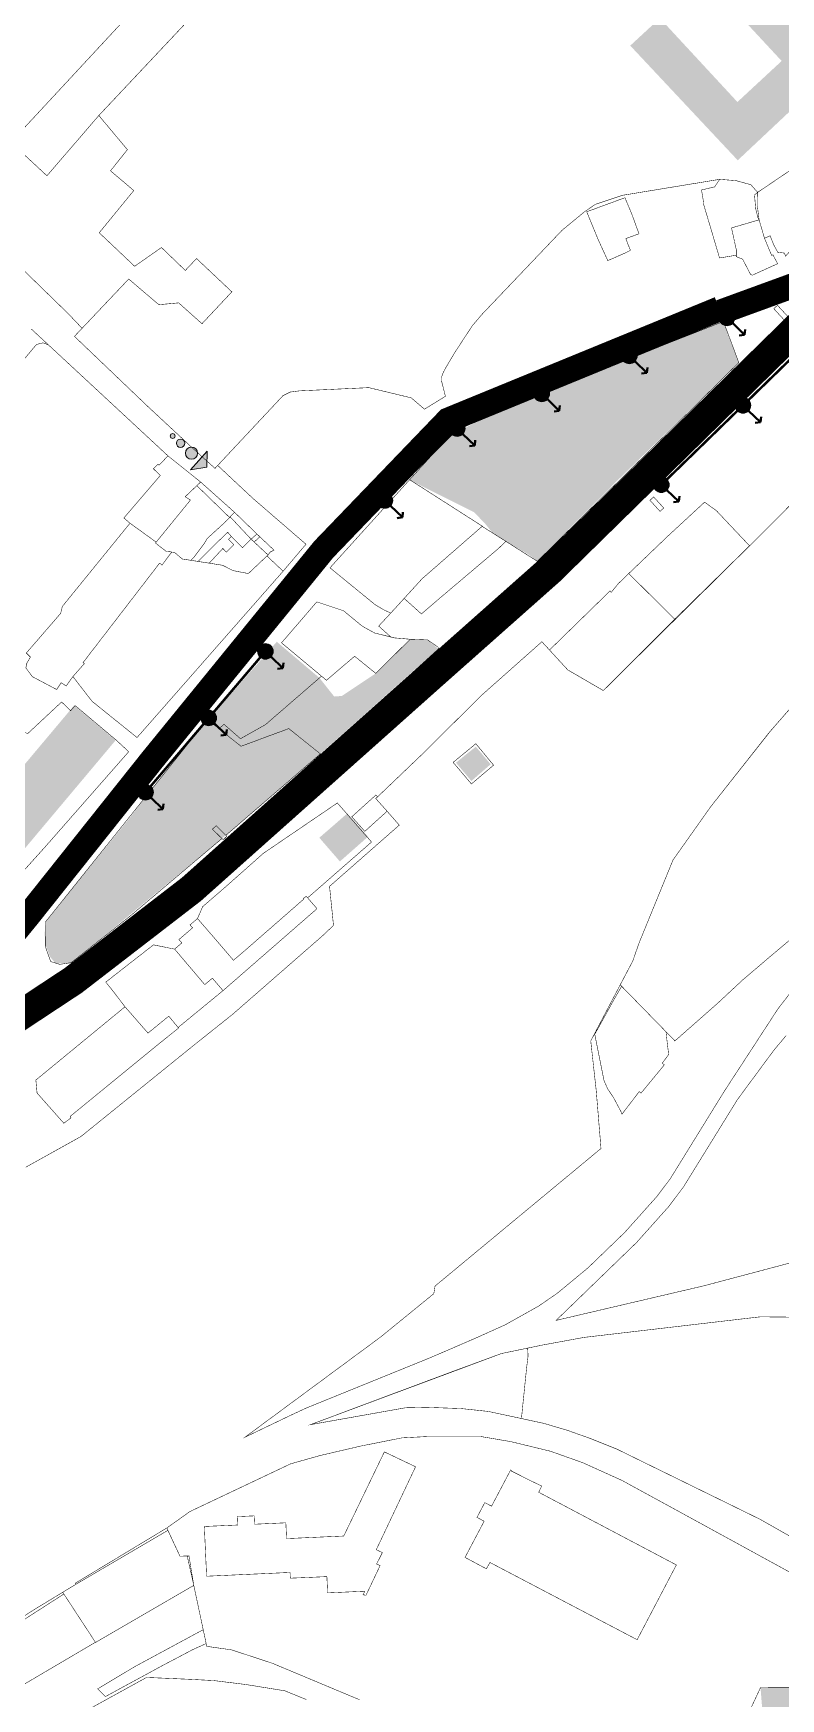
# Model space of a CAD drawing. Header units: millimetres. Extents: x 21689 to 31331, y 37531 to 43751.
# Drawn here: x 24618 to 24917, y 40316 to 40981 of the extents above; entities that cross this region are included whole.
import ezdxf

# ---------------------------------------------------------------- set-up
doc = ezdxf.new("R2010")
doc.units = ezdxf.units.MM
doc.layers.add('0.15 - Видовые раскрытия', color=22, linetype='Continuous', lineweight=9)
doc.layers.add('CONTUR', color=150, linetype='Continuous', lineweight=9)
doc.layers.add('00 Дороги', color=252, linetype='Continuous', lineweight=9, transparency=0.2)
doc.layers.add('24. ценная дореволюц постройка', color=192, linetype='Continuous', lineweight=13, transparency=0.4)
doc.layers.add('00 Парки и скверы', color=114, linetype='Continuous', lineweight=9, true_color=0x00a945, transparency=0.5)
doc.layers.add('00 Природный ландшафт', color=81, linetype='Continuous', lineweight=9, true_color=0xa9da90, transparency=0.4)
doc.layers.add('25. ценная историческая застройка сов пер', color=92, linetype='Continuous', lineweight=0, true_color=0x19df16)
doc.linetypes.add('474_2', pattern='A,1,-0.5,[222,geobl2.shx,S=0.1,R=0,X=0,Y=0],-0.5,3', length=5)

# ---------------------------------------------------------------- blocks, each defined once
blk = doc.blocks.new('участки все')
at = {"layer": 'CONTUR', "const_width": 0.2}
for points in [[(2040.99, 3076.94), (2026.32, 3060.16), (2002.03, 3029.42), (1987.01, 3008.18), (1973.52, 2975.21), (1970.94, 2967.82), (1954.16, 2935.91), (1956.36, 2915.94), (1958.25, 2892.94), (1891.99, 2837.99), (1891.49, 2834.95), (1870.25, 2817.64), (1816.13, 2777.65), (1834.48, 2786.45), (1840.67, 2789.32), (1890.32, 2809.48), (1908.51, 2817.34), (1919.93, 2822.48), (1933.22, 2829.92), (1940.71, 2835.05), (1953.09, 2845.29), (1967.78, 2859.47), (1974.62, 2867.12), (1977.82, 2870.7), (1980.57, 2873.78), (1985.96, 2880.94), (2007.57, 2915.93), (2028.8, 2948.55), (2036.96, 2959.19)], [(2032.19, 2938.05), (2027.35, 2932.28), (2012.79, 2912.57), (1991.08, 2877.42), (1985.34, 2869.8), (1972.41, 2855.34), (1940.32, 2824.28), (1999.4, 2838.11), (2018.62, 2843.21), (2034.87, 2847.52)], [(2041.38, 2825.51), (2021.88, 2825.71), (2016.09, 2825.04), (1951.42, 2817.48), (1934.99, 2814.46), (1918.52, 2811.05), (1898.52, 2803.69), (1842.25, 2782.65), (1880.15, 2789.38), (1888.49, 2789.57), (1902.5, 2789.06), (1913.25, 2787.92), (1935.35, 2783.18), (1944.86, 2780.36), (1953.72, 2777.22), (1964.54, 2772.89), (2003.5, 2753.8), (2021.89, 2744.78), (2026.7, 2742.04), (2033.64, 2738.1)], [(2054.13, 2712.47), (2023.76, 2729.12), (2001.13, 2741.51), (1966.63, 2760.37), (1950.95, 2767.45), (1938.1, 2772.02), (1922.26, 2775.86), (1910.14, 2777.92), (1889.56, 2777.92), (1878.84, 2777.37), (1862.61, 2774.15), (1846.32, 2770.37), (1834.36, 2767.01), (1794.12, 2747.94), (1784.95, 2741.41), (1754.34, 2722.94), (1748.36, 2719.31), (1748.6, 2718.89), (1732.4, 2709.06), (1701.36, 2689.29), (1692.49, 2683.07), (1688.44, 2680.36), (1690.87, 2675.93), (1674.9, 2655.25)], [(1728.57, 2885.47), (1750.62, 2897.74), (1795.83, 2934.32), (1811.1, 2946.48), (1846.92, 2977.78), (1851.44, 2982.04), (1849.86, 2997.64), (1877.7, 3022.1), (1872.85, 3027.66), (1868.3, 3032.72), (1869.04, 3033.39), (1886.26, 3049.85), (1910.76, 3074.14), (1934.65, 3095.35), (1945, 3084.09), (1959.2, 3075.84), (2020.15, 3136.19), (2058.41, 3174.64)], [(2036.96, 2959.19), (2028.8, 2948.55), (2007.57, 2915.93), (1985.96, 2880.94), (1980.57, 2873.78), (1967.78, 2859.47), (1953.09, 2845.29), (1940.71, 2835.05), (1933.22, 2829.92), (1919.93, 2822.48), (1908.51, 2817.34), (1890.32, 2809.48), (1840.67, 2789.32), (1834.48, 2786.45), (1816.13, 2777.65), (1870.25, 2817.64), (1891.49, 2834.95), (1891.99, 2837.99), (1958.25, 2892.94), (1956.36, 2915.94), (1954.16, 2935.91), (1965.93, 2958.3), (1966.5, 2957.73), (1963.93, 2953.32), (1955.77, 2938.56), (1959.45, 2920.12), (1960.94, 2916.71), (1963.2, 2913.37), (1966.17, 2907.81), (1966.64, 2906.64), (1973.5, 2915.67), (1974.24, 2915.05), (1983.54, 2926.35), (1982.73, 2927.02), (1985.27, 2930.49), (1984.74, 2934.82), (1984.21, 2939.57), (1987.77, 2935.91), (2004.62, 2950.76), (2014.83, 2960.26), (2025.43, 2969.3), (2046.63, 2987.14)], [(1810, 3361.13), (1757.73, 3305.53), (1769.14, 3291.9), (1762.4, 3283.44), (1771.69, 3275.57), (1757.9, 3258.7), (1772.04, 3245.31), (1782.74, 3252.81), (1792.26, 3243.65), (1796.75, 3248.4), (1810.86, 3235.1), (1798.92, 3222.37), (1789.62, 3230.7), (1781.7, 3229.97), (1769.67, 3240.23), (1748, 3217.32), (1777.28, 3189.33), (1795.37, 3172.5), (1804.12, 3164.6), (1810.06, 3170.96), (1831.27, 3193.63), (1834.16, 3195.07), (1837.78, 3195.55), (1865.54, 3196.84), (1882.47, 3192.76), (1887.78, 3188.24), (1896.12, 3193.38), (1894.58, 3199.5), (1894.53, 3200.9), (1895.3, 3202.97), (1896.38, 3204.97), (1899.97, 3211.04), (1906.97, 3221.7), (1910.68, 3226.05), (1942.69, 3259.68), (1951.75, 3267.15), (1956.03, 3270.06), (1966.75, 3273.65), (2005.65, 3280.04), (2012.19, 3279.52), (2018.1, 3277.88), (2020.81, 3274.84), (2033.8, 3283.62)], [(2034.87, 2847.52), (2018.62, 2843.21), (1999.4, 2838.11), (1986.61, 2835.12), (1940.32, 2824.28), (1950.95, 2834.56), (1972.41, 2855.34), (1985.34, 2869.8), (1991.08, 2877.42), (2012.79, 2912.57), (2027.35, 2932.28), (2032.19, 2938.05)], [(1788.31, 3365.68), (1722.62, 3294.85), (1715.56, 3298.36), (1694.07, 3275.68), (1689.92, 3277.32), (1676.65, 3290.2), (1678.03, 3291.77), (1655.68, 3312.36), (1654.13, 3310.72), (1649.21, 3313.43), (1641.63, 3320.55), (1639.51, 3323.53), (1638.63, 3326.73), (1636.09, 3329.29), (1658.55, 3353.46)], [(1716.47, 3254.66), (1743.7, 3228.15), (1745.21, 3226.72), (1751.05, 3220.54), (1748, 3217.32), (1777.28, 3189.33), (1795.37, 3172.5), (1804.12, 3164.6), (1805.21, 3165.75), (1813.84, 3157.67), (1819.26, 3152.61), (1840.45, 3134.29), (1831.32, 3123.52), (1824.87, 3129.61), (1825.3, 3130.02), (1826.16, 3131.17), (1827.69, 3131.91), (1822.04, 3137.26), (1820.87, 3138.37), (1811.89, 3147.08), (1798.4, 3159.13), (1785.34, 3169.59), (1737.58, 3213.95), (1730.74, 3220.28)], [(1728.79, 3090.84), (1742.52, 3106.71), (1743.15, 3109.43), (1747.67, 3115), (1770.18, 3142.69), (1767.74, 3144.79), (1782.27, 3161.74), (1779.52, 3164.45), (1781.31, 3166.27), (1781.8, 3165.87), (1785.34, 3169.59), (1737.58, 3213.95), (1735.44, 3214.74), (1732.83, 3214.08), (1693.14, 3166.55)], [(2046.63, 2987.14), (2025.43, 2969.3), (2014.83, 2960.26), (2004.62, 2950.76), (1987.77, 2935.91), (1984.21, 2939.57), (1966.5, 2957.73), (1965.93, 2958.3), (1970.94, 2967.82), (1973.52, 2975.21), (1987.01, 3008.18), (2002.03, 3029.42), (2025.21, 3058.85), (2040.99, 3076.94)], [(2033.64, 2738.1), (2026.7, 2742.04), (2021.89, 2744.78), (2003.5, 2753.8), (1964.54, 2772.89), (1953.72, 2777.22), (1944.86, 2780.36), (1935.35, 2783.18), (1926.48, 2785.09), (1926.86, 2788.73), (1928.49, 2804.8), (1929.13, 2810.07), (1928.97, 2813.21), (1934.99, 2814.46), (1951.42, 2817.48), (2016.09, 2825.04), (2021.88, 2825.71), (2041.38, 2825.51)], [(2042.01, 2677.57), (2021.96, 2677.63), (2009.39, 2650.7)], [(1861.82, 2672.77), (1827.05, 2687.32), (1810.72, 2692.69), (1800.84, 2694.09), (1795.64, 2718.44), (1795.61, 2718.67), (1793.73, 2730.17), (1793.03, 2730.16), (1790.11, 2730.13), (1785.4, 2740.27), (1784.95, 2741.41), (1794.12, 2747.94), (1834.36, 2767.01), (1846.32, 2770.37), (1846.32, 2770.37), (1862.61, 2774.15), (1878.84, 2777.37), (1889.56, 2777.92), (1910.14, 2777.92), (1922.26, 2775.86), (1938.1, 2772.02), (1950.95, 2767.45), (1966.63, 2760.37), (2001.13, 2741.51), (2023.76, 2729.12), (2054.13, 2712.47)], [(1732.47, 2657.27), (1776.79, 2681.67), (1776.79, 2681.67), (1780.86, 2681.5), (1794.66, 2680.9), (1803.66, 2680.42), (1816.35, 2678.86), (1831.98, 2676.34), (1840.65, 2672.82)]]:
    blk.add_lwpolyline(points, dxfattribs=at)
for points in [[(1722.62, 3294.85), (1788.32, 3365.68), (1791.42, 3369.19), (1794.64, 3365.48), (1803.56, 3373.32), (1799.12, 3379.4), (1803.67, 3383.43), (1815.84, 3366.49), (1810.01, 3361.12), (1757.73, 3305.52), (1737.01, 3281.46), (1722.62, 3294.85)], [(2012.26, 3252.05), (2010.36, 3260.64), (2021.39, 3263.86), (2020.88, 3264.78), (2020.02, 3268.35), (2019.55, 3273.79), (2020.81, 3274.84), (2018.1, 3277.88), (2012.19, 3279.52), (2005.65, 3280.04), (2003.65, 3277.03), (1998.38, 3275.8), (1999.01, 3272.14), (1999.27, 3269.92), (2003.42, 3255.98), (2004.97, 3250.72), (2005.58, 3248.64), (2012.26, 3249.72), (2012.26, 3252.05)], [(2021.39, 3263.86), (2023.54, 3256.49), (2025.79, 3257.5), (2027.21, 3253.9), (2028.84, 3250.92), (2031.49, 3250.57), (2031.96, 3249.32), (2033.93, 3251.65), (2041.89, 3255.3), (2040.24, 3258.99), (2044.34, 3263.09), (2042.33, 3265.78), (2039.67, 3271.23), (2034.66, 3277.81), (2036.67, 3279.58), (2033.8, 3283.62), (2020.81, 3274.84), (2020.71, 3269.24), (2021.39, 3263.86)], [(1952.55, 3267.09), (1957.01, 3256.25), (1960.96, 3247.57), (1968.04, 3250.68), (1970.04, 3251.68), (1969.07, 3254), (1968.17, 3256.39), (1973.43, 3258.28), (1970.47, 3266.39), (1967.81, 3272.69), (1952.55, 3267.09)], [(2021.39, 3263.86), (2023.54, 3256.49), (2026.38, 3249.68), (2026.92, 3249.84), (2028.79, 3246.35), (2018.69, 3241.75), (2017.99, 3242.03), (2014.82, 3248.13), (2012.26, 3249.17), (2012.26, 3252.05), (2010.36, 3260.64), (2021.39, 3263.86)], [(2027.25, 3228.37), (2028.73, 3229.72), (2032.79, 3225.31), (2031.31, 3223.95), (2027.25, 3228.37)], [(1881.85, 3160.07), (1910.86, 3141.5), (1910.8, 3141.44), (1911.43, 3141.03), (1919.75, 3135.78), (1932.82, 3127.49), (2013.28, 3206.83), (2008.63, 3219.31), (2007.69, 3221.82), (2007.15, 3223.26), (1910.96, 3185.5), (1897.33, 3177.13), (1881.67, 3159.87), (1881.68, 3159.87), (1881.85, 3160.07)], [(1770.18, 3142.69), (1767.74, 3144.79), (1782.27, 3161.74), (1779.52, 3164.45), (1781.31, 3166.27), (1781.8, 3165.87), (1785.34, 3169.59), (1798.4, 3159.13), (1792.23, 3153.28), (1794.32, 3151.94), (1780.63, 3135.13), (1770.18, 3142.69)], [(1850.04, 3124.87), (1881.85, 3160.07), (1910.86, 3141.5), (1886.81, 3120.5), (1874.32, 3106.8), (1871.52, 3108.09), (1868.06, 3110.15), (1850.04, 3124.87)], [(1792.23, 3153.28), (1796.87, 3157.69), (1809.93, 3144.98), (1808.36, 3143.29), (1801, 3136.58), (1799.95, 3134.77), (1795.68, 3129.08), (1794.47, 3127.87), (1791.05, 3128.41), (1788.13, 3130.88), (1786.74, 3131.05), (1786.67, 3131.26), (1784.65, 3131.42), (1780.34, 3134.79), (1780.63, 3135.13), (1794.32, 3151.94), (1792.23, 3153.28)], [(1981.83, 3147.42), (1983.31, 3148.75), (1979.27, 3153.19), (1977.8, 3151.85), (1981.83, 3147.42)], [(1810.18, 3145.25), (1810.41, 3145.49), (1811.89, 3147.08), (1820.87, 3138.37), (1818.52, 3136.33), (1810.18, 3145.25)], [(1999.62, 3151.1), (1985.05, 3137.64), (1969.33, 3122.58), (1973.66, 3118.3), (1987.68, 3104.37), (2017.56, 3133.66), (2004.35, 3147.68), (1999.62, 3151.1)], [(1770.18, 3142.69), (1780.63, 3135.13), (1780.34, 3134.79), (1784.65, 3131.42), (1786.67, 3131.26), (1786.74, 3131.05), (1782.97, 3125.99), (1782, 3126.74), (1751.44, 3087.03), (1751.97, 3086.63), (1747.38, 3081.44), (1744.69, 3077.69), (1742.7, 3078.96), (1740.89, 3076.26), (1731.23, 3081.38), (1728.55, 3084.99), (1728.92, 3085.98), (1728.95, 3086.66), (1730.4, 3089.23), (1728.79, 3090.84), (1742.52, 3106.71), (1743.15, 3109.43), (1747.67, 3115), (1770.18, 3142.69)], [(1794.47, 3127.87), (1795.68, 3129.08), (1799.95, 3134.77), (1801, 3136.58), (1808.36, 3143.29), (1810.18, 3145.25), (1818.52, 3136.33), (1815.06, 3132.94), (1810.65, 3137.4), (1809.21, 3139.07), (1803.64, 3133.75), (1797.4, 3127.43), (1794.47, 3127.87)], [(1910.79, 3141.44), (1886.81, 3120.5), (1879.65, 3112.65), (1886.55, 3106.46), (1893.98, 3112.84), (1917.25, 3132.54), (1920.26, 3135.45), (1911.43, 3141.03), (1910.79, 3141.44)], [(1801.81, 3126.73), (1807.25, 3132.6), (1808.67, 3131.13), (1811.63, 3134.13), (1809.53, 3136.29), (1810.65, 3137.4), (1815.06, 3132.94), (1818.52, 3136.33), (1825.3, 3130.02), (1824.87, 3129.61), (1817.44, 3122.58), (1811.32, 3123.76), (1807.12, 3125.9), (1801.81, 3126.73)], [(1819.77, 3135.18), (1822.04, 3137.26), (1827.69, 3131.91), (1826.16, 3131.17), (1825.3, 3130.02), (1819.77, 3135.18)], [(1879.65, 3112.65), (1874.32, 3106.8), (1869.48, 3101.6), (1874.34, 3097.24), (1875.75, 3096.89), (1882.06, 3096.35), (1889.01, 3096.08), (1893.17, 3093.21), (1893.33, 3092.49), (1896.47, 3086.54), (1936.51, 3124.92), (1932.82, 3127.49), (1920.26, 3135.45), (1917.25, 3132.54), (1893.98, 3112.84), (1886.55, 3106.46), (1879.65, 3112.65)], [(1786.74, 3131.05), (1788.13, 3130.88), (1791.05, 3128.41), (1807.12, 3125.9), (1811.32, 3123.76), (1817.44, 3122.58), (1824.87, 3129.61), (1831.32, 3123.52), (1772.99, 3057.08), (1755.02, 3071.57), (1747.38, 3081.44), (1751.97, 3086.63), (1751.44, 3087.03), (1782, 3126.74), (1782.97, 3125.99), (1786.74, 3131.05)], [(1937.69, 3092.04), (1961.87, 3115.65), (1962.34, 3115.09), (1965.13, 3118.52), (1969.34, 3122.58), (1987.68, 3104.37), (1959.2, 3075.84), (1949.99, 3081.2), (1945, 3084.09), (1937.69, 3092.04)], [(1830.69, 3094.91), (1844.77, 3111.27), (1855.47, 3107.7), (1862.95, 3101.54), (1867.87, 3098.85), (1875.75, 3096.89), (1882.06, 3096.35), (1868.32, 3082.71), (1859.87, 3089.56), (1848.64, 3079.95), (1846.66, 3081.59), (1831.79, 3094), (1830.69, 3094.91)], [(1893.33, 3092.49), (1893.17, 3093.21), (1889.01, 3096.08), (1882.06, 3096.35), (1868.33, 3082.71), (1859.87, 3089.56), (1859.54, 3089.28), (1848.64, 3079.95), (1846.64, 3081.6), (1824.28, 3062.24), (1814.3, 3056.62), (1807.7, 3062.39), (1805.73, 3060.58), (1814.51, 3053.59), (1830.8, 3059.63), (1833.59, 3060.66), (1846.19, 3050.57), (1846.97, 3050.43), (1893.33, 3092.49)], [(1690.45, 3076.35), (1691.7, 3077.9), (1702.31, 3090.96), (1707.87, 3086.33), (1715.77, 3079.87), (1708.04, 3070.43), (1721.59, 3061.2), (1729.36, 3058.69), (1742.87, 3071.28), (1746.5, 3067.81), (1748.25, 3069.86), (1764.86, 3055.89), (1769.66, 3051.42), (1736.31, 3013.42), (1722.33, 2997.88), (1715.18, 3004.53), (1695.37, 3020.34), (1681.57, 3027.01), (1696.26, 3055.51), (1696.04, 3063.3), (1687.39, 3072.18), (1690.45, 3076.35)], [(1801.11, 3064.26), (1814.51, 3053.59), (1833.59, 3060.66), (1846.19, 3050.57), (1808.45, 3018.01), (1804.58, 3021.86), (1803.09, 3020.49), (1806.91, 3016.72), (1804.65, 3014.86), (1770.14, 2985.71), (1746.67, 2967.15), (1742.1, 2966.5), (1738.51, 2967.6), (1736.37, 2973.63), (1736.46, 2983.5), (1801.11, 3064.26)], [(1899.21, 3047.16), (1908.28, 3054.62), (1915.35, 3046.05), (1906.52, 3038.56), (1899.21, 3047.16)], [(1868.3, 3032.72), (1872.18, 3028.4), (1872.85, 3027.66), (1863.95, 3019.61), (1858.74, 3025.42), (1868.37, 3034.13), (1869.04, 3033.39), (1868.3, 3032.72)], [(1797.13, 2984.78), (1799.31, 2982.28), (1807.12, 2973.24), (1811.49, 2968.11), (1815.96, 2971.92), (1839.54, 2992.53), (1839.33, 2992.76), (1840.56, 2993.66), (1841.11, 2993.04), (1855.81, 3005.9), (1866.64, 3015.35), (1865, 3017.22), (1856.61, 3026.82), (1852.97, 3030.94), (1823.41, 3010.82), (1807.86, 2997.01), (1799.19, 2989.54), (1797.13, 2984.78)], [(1803.09, 3020.49), (1804.58, 3021.86), (1808.81, 3017.63), (1807.38, 3016.25), (1803.09, 3020.49)], [(1807.32, 2955.99), (1803.08, 2960.94), (1800.48, 2958.78), (1800.02, 2958.41), (1788, 2972.57), (1790.88, 2975.06), (1789.71, 2976.39), (1795.17, 2981.09), (1794.15, 2982.23), (1797.13, 2984.78), (1799.31, 2982.28), (1807.12, 2973.24), (1811.49, 2968.11), (1815.96, 2971.92), (1839.54, 2992.53), (1839.33, 2992.76), (1840.56, 2993.66), (1841.11, 2993.04), (1844.7, 2988.92), (1844.52, 2988.43), (1807.32, 2955.99)], [(1760.51, 2959.4), (1779.55, 2974.28), (1788, 2972.57), (1791.21, 2968.78), (1800.02, 2958.41), (1800.48, 2958.78), (1803.08, 2960.94), (1807.32, 2955.99), (1789.4, 2941.27), (1785.65, 2945.8), (1777.37, 2939.03), (1768.19, 2949.55), (1767.8, 2950.02), (1763.66, 2955.48), (1760.51, 2959.4)], [(1963.93, 2953.32), (1966.5, 2957.73), (1984.21, 2939.57), (1984.74, 2934.82), (1985.27, 2930.49), (1982.73, 2927.02), (1983.54, 2926.35), (1974.24, 2915.05), (1973.5, 2915.67), (1966.64, 2906.64), (1966.17, 2907.81), (1963.2, 2913.37), (1960.94, 2916.71), (1959.45, 2920.12), (1955.77, 2938.56), (1963.93, 2953.32)], [(1768.19, 2949.55), (1777.37, 2939.03), (1785.65, 2945.8), (1789.58, 2941.06), (1782.08, 2935.04), (1746.27, 2905.74), (1746.62, 2905.18), (1743.77, 2903.02), (1733.08, 2915.09), (1732.59, 2920.27), (1768.19, 2949.55)], [(1888.49, 2789.57), (1884.04, 2789.46), (1880.15, 2789.38), (1854.24, 2784.77), (1842.25, 2782.65), (1918.52, 2811.05), (1928.97, 2813.21), (1929.13, 2810.07), (1928.49, 2804.8), (1926.86, 2788.73), (1926.48, 2785.09), (1913.25, 2787.92), (1902.5, 2789.06), (1888.49, 2789.57)], [(1819.75, 2746.21), (1819.91, 2742.87), (1832.41, 2743.44), (1832.7, 2737.13), (1855.54, 2738.16), (1871.75, 2771.76), (1884.21, 2765.82), (1868.52, 2732.69), (1870.95, 2731.54), (1868.66, 2726.98), (1868.94, 2726.86), (1870.05, 2726.36), (1864.42, 2714.5), (1863.24, 2714.68), (1863.92, 2716.12), (1849.09, 2715.44), (1848.8, 2721.95), (1840.2, 2721.56), (1834.2, 2721.32), (1834.09, 2723.61), (1800.77, 2722.1), (1799.87, 2741.97), (1813.14, 2742.56), (1812.98, 2745.91), (1819.75, 2746.21)], [(1819.75, 2746.21), (1819.91, 2742.87), (1832.41, 2743.44), (1832.7, 2737.13), (1855.54, 2738.16), (1871.75, 2771.76), (1884.21, 2765.82), (1868.52, 2732.69), (1870.95, 2731.54), (1868.66, 2726.98), (1868.94, 2726.86), (1870.05, 2726.36), (1864.42, 2714.5), (1863.24, 2714.68), (1863.92, 2716.12), (1849.09, 2715.44), (1848.8, 2721.95), (1840.2, 2721.56), (1834.2, 2721.32), (1834.09, 2723.61), (1800.77, 2722.1), (1799.87, 2741.97), (1813.14, 2742.56), (1812.98, 2745.91), (1819.75, 2746.21)], [(1922.19, 2764.56), (1922.54, 2764.39), (1922.41, 2764.14), (1930.85, 2759.91), (1934.58, 2758.12), (1933.38, 2755.64), (1988.35, 2726.61), (1972.69, 2696.74), (1913.91, 2727.59), (1912.48, 2725.08), (1903.96, 2729.6), (1911.59, 2744.05), (1908.74, 2745.6), (1911.85, 2751.51), (1914.56, 2750.08), (1922.19, 2764.56)], [(1922.19, 2764.56), (1922.54, 2764.39), (1922.41, 2764.14), (1930.85, 2759.91), (1934.58, 2758.12), (1933.38, 2755.64), (1988.35, 2726.61), (1972.69, 2696.74), (1913.91, 2727.59), (1912.48, 2725.08), (1903.96, 2729.6), (1911.59, 2744.05), (1908.74, 2745.6), (1911.85, 2751.51), (1914.56, 2750.08), (1922.19, 2764.56)], [(1744.94, 2713.21), (1743.32, 2715.69), (1748.6, 2718.89), (1754.3, 2722.24), (1785.31, 2740.42), (1790.11, 2730.13), (1793.03, 2730.16), (1795.65, 2718.44), (1756.42, 2695.65), (1756.38, 2695.72), (1744.94, 2713.21)], [(1690.87, 2675.93), (1691.7, 2674.21), (1688.05, 2669.96), (1683.35, 2660.74), (1680.61, 2652.91), (1684.15, 2652.7), (1688.31, 2660.59), (1691.93, 2665.39), (1698.96, 2669.53), (1708.24, 2674.85), (1711.5, 2669.3), (1713.03, 2670.19), (1749.66, 2691.76), (1756.38, 2695.72), (1744.94, 2713.21), (1743.77, 2715), (1688.84, 2679.63), (1690.87, 2675.93)], [(1757.27, 2677.12), (1772.2, 2686.05), (1799.42, 2700.75), (1800.61, 2695.21), (1795.39, 2692.86), (1783.43, 2686.56), (1760.34, 2674.02), (1757.27, 2677.12)]]:
    blk.add_lwpolyline(points, close=True, dxfattribs=at)
blk = doc.blocks.new('трасса вид раскр')
at = {"layer": '0.15 - Видовые раскрытия', "transparency": 33554687}
h = blk.add_hatch(color=256, dxfattribs=at)
h.dxf.hatch_style = 1
h.paths.add_polyline_path([(-2.77, -1.43, 1), (2.77, 1.43, 1)])
at = {"layer": '0.15 - Видовые раскрытия', "lineweight": 40}
for p, q in [((1.42, -2.78), (4.42, -8.62)), ((4.42, -8.62), (2.35, -8.22)), ((4.42, -8.62), (5.3, -6.7))]:
    blk.add_line(p, q, dxfattribs=at)
at = {"layer": '0.15 - Видовые раскрытия'}
blk.add_circle((0, 0), 3.12, dxfattribs=at)

msp = doc.modelspace()

# ---------------------------------------------------------------- hatches: boundary and pattern name
at = {"layer": '0.15 - Видовые раскрытия', "transparency": 33554687}
h = msp.add_hatch(color=256, dxfattribs=at)
h.dxf.hatch_style = 1
h.paths.add_polyline_path([(24681.11, 40806.43), (24687.65, 40807.45), (24687.76, 40813.76)])
h.paths.add_polyline_path([(24679.68, 40814.68, 1), (24683.31, 40811.39, 1)])
h.paths.add_polyline_path([(24675.89, 40818.12, 1), (24678.39, 40815.86, 1)])
h.paths.add_polyline_path([(24673.24, 40820.52, 1), (24674.69, 40819.21, 1)])
at = {"layer": '00 Парки и скверы'}
h = msp.add_hatch(color=256, dxfattribs=at)
h.dxf.hatch_style = 1
h.paths.add_polyline_path([(24895.88, 40859.68), (24893.9, 40865.62), (24872.18, 40857.09), (24847.75, 40846.98), (24839.15, 40844.37), (24801.26, 40828.76), (24784.08, 40819.49), (24768.51, 40802.33), (24794.26, 40789.49), (24798.69, 40784.94), (24801.79, 40781.1), (24807, 40777.81), (24816.46, 40772.3), (24819.57, 40769.85), (24851.8, 40802.34), (24900.02, 40849.19)])
h = msp.add_hatch(color=256, dxfattribs=at)
h.dxf.hatch_style = 1
edge = h.paths.add_edge_path()
edge.add_line((24656.08, 40666.41), (24623.2, 40625.86))
edge.add_arc((24663.23, 40620.99), 40.32, 173.06512, 185.87764)
edge.add_line((24623.12, 40616.86), (24624.99, 40611.89))
edge.add_line((24624.99, 40611.89), (24627.25, 40609.23))
edge.add_line((24627.25, 40609.23), (24633.41, 40609.51))
edge.add_line((24633.41, 40609.51), (24640.72, 40615.29))
edge.add_line((24640.72, 40615.29), (24696.46, 40661.46))
edge.add_line((24696.46, 40661.46), (24732.8, 40692.82))
edge.add_line((24732.8, 40692.82), (24771.26, 40727.15))
edge.add_line((24771.26, 40727.15), (24780.07, 40734.85))
edge.add_line((24780.07, 40734.85), (24775.76, 40738.43))
edge.add_line((24775.76, 40738.43), (24768.8, 40738.71))
edge.add_line((24768.8, 40738.71), (24755.07, 40725.07))
edge.add_line((24755.07, 40725.07), (24741.57, 40716.06))
edge.add_line((24741.57, 40716.06), (24738.46, 40715.83))
edge.add_line((24738.46, 40715.83), (24732.57, 40723.26))
edge.add_line((24732.57, 40723.26), (24715.56, 40737.7))
edge.add_line((24715.56, 40737.7), (24678.54, 40695.58))
edge.add_line((24678.54, 40695.58), (24670.53, 40684.98))
edge.add_line((24670.53, 40684.98), (24656.08, 40666.41))
at = {"layer": '00 Природный ландшафт', "transparency": 33554585}
h = msp.add_hatch(color=256, dxfattribs=at)
h.dxf.hatch_style = 1
edge = h.paths.add_edge_path()
edge.add_line((24949.77, 40120.99), (24953.87, 40121.04))
edge.add_line((24953.87, 40121.04), (24971.47, 40115.65))
edge.add_arc((24971.6, 40264.39), 148.74, 269.94792, 278.73464)
edge.add_line((24994.19, 40117.38), (25002.34, 40120.1))
edge.add_line((25002.34, 40120.1), (25006.96, 40123.01))
edge.add_line((25006.96, 40123.01), (25027.28, 40133.62))
edge.add_arc((25019.9, 40184.11), 51.02, 278.31304, 295.96784)
edge.add_arc((25027.37, 40150.57), 19.33, 320.32868, 347.411)
edge.add_arc((25088.3, 40138.75), 42.76, 158.71548, 169.74548, ccw=False)
edge.add_arc((25051.32, 40154.86), 2.91, 76.69435, 191.64226, ccw=False)
edge.add_line((25051.99, 40157.69), (25059.39, 40158.17))
edge.add_line((25059.39, 40158.17), (25046.27, 40172.24))
edge.add_line((25046.27, 40172.24), (25051.6, 40172.68))
edge.add_line((25051.6, 40172.68), (25057.75, 40191.42))
edge.add_line((25057.75, 40191.42), (25060.78, 40202.42))
edge.add_line((25060.78, 40202.42), (25069.94, 40219.09))
edge.add_line((25069.94, 40219.09), (25077.12, 40224.74))
edge.add_line((25077.12, 40224.74), (25075.37, 40234.02))
edge.add_line((25075.37, 40234.02), (25062.38, 40242.59))
edge.add_line((25062.38, 40242.59), (24993.38, 40289.25))
edge.add_line((24993.38, 40289.25), (24949.26, 40307.1))
edge.add_line((24949.26, 40307.1), (24909.34, 40311.91))
edge.add_line((24909.34, 40311.91), (24908.72, 40319.81))
edge.add_line((24908.72, 40319.81), (24954.72, 40320.31))
edge.add_line((24954.72, 40320.31), (24955.65, 40323.98))
edge.add_line((24955.65, 40323.98), (24965.55, 40322.35))
edge.add_line((24965.55, 40322.35), (25005.01, 40303.41))
edge.add_line((25005.01, 40303.41), (25059.06, 40264.27))
edge.add_line((25059.06, 40264.27), (25115.23, 40223.01))
edge.add_arc((24994.25, 40142.39), 145.39, 14.71514, 33.67851, ccw=False)
edge.add_line((25134.86, 40179.32), (25140, 40152.31))
edge.add_arc((25049.62, 40144.01), 90.76, -17.85156, 5.24628, ccw=False)
edge.add_line((25136.01, 40116.18), (25122.34, 40097.91))
edge.add_line((25122.34, 40097.91), (25103.15, 40076.91))
edge.add_line((25103.15, 40076.91), (25060.5, 40038))
edge.add_line((25060.5, 40038), (24999.99, 39980.67))
edge.add_line((24999.99, 39980.67), (24992.25, 40000.02))
edge.add_line((24992.25, 40000.02), (24993.91, 40017.62))
edge.add_line((24993.91, 40017.62), (24984.63, 40031.44))
edge.add_line((24984.63, 40031.44), (24975.75, 40054.53))
edge.add_line((24975.75, 40054.53), (24972.13, 40059.59))
edge.add_line((24972.13, 40059.59), (24969.27, 40060.8))
edge.add_line((24969.27, 40060.8), (24955.72, 40059.39))
edge.add_line((24955.72, 40059.39), (24941.14, 40060.96))
edge.add_line((24941.14, 40060.96), (24936.93, 40062.98))
edge.add_line((24936.93, 40062.98), (24949.77, 40120.99))
at = {"layer": '24. ценная дореволюц постройка'}
h = msp.add_hatch(color=192, dxfattribs=at)
h.dxf.hatch_style = 1
h.paths.add_polyline_path([(24613.36, 40686.94), (24634.59, 40712.23), (24651.17, 40698.31), (24609.03, 40648.11), (24592.45, 40662.03), (24612.91, 40686.4)])
h = msp.add_hatch(color=192, dxfattribs=at)
h.dxf.hatch_style = 1
h.paths.add_polyline_path([(24800.94, 40688.77), (24793.26, 40682.09), (24789.03, 40687.09), (24787.11, 40689.36), (24790.54, 40692.21), (24795.03, 40695.77)])
h = msp.add_hatch(color=192, dxfattribs=at)
h.dxf.hatch_style = 1
h.paths.add_polyline_path([(24751.96, 40659.83), (24740.75, 40649.94), (24734.15, 40657.55), (24732.53, 40659.43), (24738.14, 40664.28), (24743.68, 40669.13)])
at = {"layer": '25. ценная историческая застройка сов пер', "lineweight": 30, "true_color": 0x19df16, "transparency": 33554585}
h = msp.add_hatch(color=92, dxfattribs=at)
h.dxf.hatch_style = 1
h.paths.add_polyline_path([(24856.68, 40975.8), (24899.61, 40930), (24930.11, 40958.69), (24930.95, 40957.8), (24943.17, 40969.3), (24942.34, 40970.19), (24972.17, 40998.25), (24961.12, 41010.22), (24962.46, 41011.46), (24933.4, 41042.79), (24924.18, 41034.23), (24952.83, 41003.35), (24949.51, 41000.27), (24951.67, 40997.94), (24947.77, 40994.33), (24945.65, 40996.61), (24931.39, 40983.38), (24907.15, 41009.51), (24892.65, 40996.06), (24917.14, 40969.67), (24899.48, 40953.29), (24868.52, 40986.75)])

# ---------------------------------------------------------------- linework, layer by layer
at = {"layer": '0.15 - Видовые раскрытия'}
for p, q in [((24681.11, 40806.43), (24687.76, 40813.76)), ((24687.65, 40807.45), (24687.76, 40813.76)), ((24687.65, 40807.45), (24681.11, 40806.43))]:
    msp.add_line(p, q, dxfattribs=at)
at = {"layer": '0.15 - Видовые раскрытия', "linetype": '474_2', "const_width": 1}
for points in [[(24869.11, 40800.41), (24961.45, 40890.26), (25045.15, 40965.88)], [(24869.11, 40800.41), (24961.45, 40890.26), (25045.15, 40965.88)], [(24758.73, 40794.12), (24787.6, 40822.85), (24895.34, 40867.07)], [(24758.73, 40794.12), (24787.6, 40822.85), (24895.34, 40867.07)], [(24663.13, 40677.59), (24711, 40733.87)], [(24663.13, 40677.59), (24711, 40733.87)]]:
    msp.add_lwpolyline(points, dxfattribs=at)
at = {"layer": '0.15 - Видовые раскрытия'}
for centre, radius in [((24673.96, 40819.87), 0.978), ((24677.14, 40816.99), 1.69), ((24681.5, 40813.03), 2.45)]:
    msp.add_circle(centre, radius, dxfattribs=at)
at = {"layer": '00 Дороги', "lineweight": 9}
for points, const_width in [([(24952.42, 40891.12), (24945.44, 40884.8), (24824.49, 40766.17), (24777.66, 40724.61), (24681.47, 40638.84), (24634.23, 40602.4), (24581.22, 40567.4), (24530.61, 40523.84), (24530.61, 40523.84)], 12), ([(24892.7, 40869.36), (24923.01, 40880.42), (24950.78, 40891.27)], 10), ([(24530.9, 40523.71), (24616.34, 40628.39), (24665.88, 40690.62), (24734.27, 40774.57), (24783.99, 40826.25), (24892.32, 40870.68)], 10)]:
    msp.add_lwpolyline(points, dxfattribs=dict(at, const_width=const_width))

# ---------------------------------------------------------------- block references
at = {"layer": '0.15 - Видовые раскрытия', "rotation": 18.91325964588044}
for p in [(24895.34, 40867.07), (24895.34, 40867.07), (24856.34, 40851.87), (24856.34, 40851.87), (24821.36, 40836.7), (24821.36, 40836.7), (24901.71, 40832.12), (24901.71, 40832.12), (24787.6, 40822.85), (24787.6, 40822.85), (24869.11, 40800.41), (24869.11, 40800.41), (24758.73, 40794.12), (24758.73, 40794.12), (24711, 40733.87), (24711, 40733.87), (24688.37, 40707.26), (24688.37, 40707.26), (24663.13, 40677.59), (24663.13, 40677.59)]:
    msp.add_blockref('трасса вид раскр', p, dxfattribs=at)
at = {"layer": 'CONTUR'}
msp.add_blockref('участки все', (22886.75, 37642.36), dxfattribs=at)

doc.saveas('drawing.dxf')
